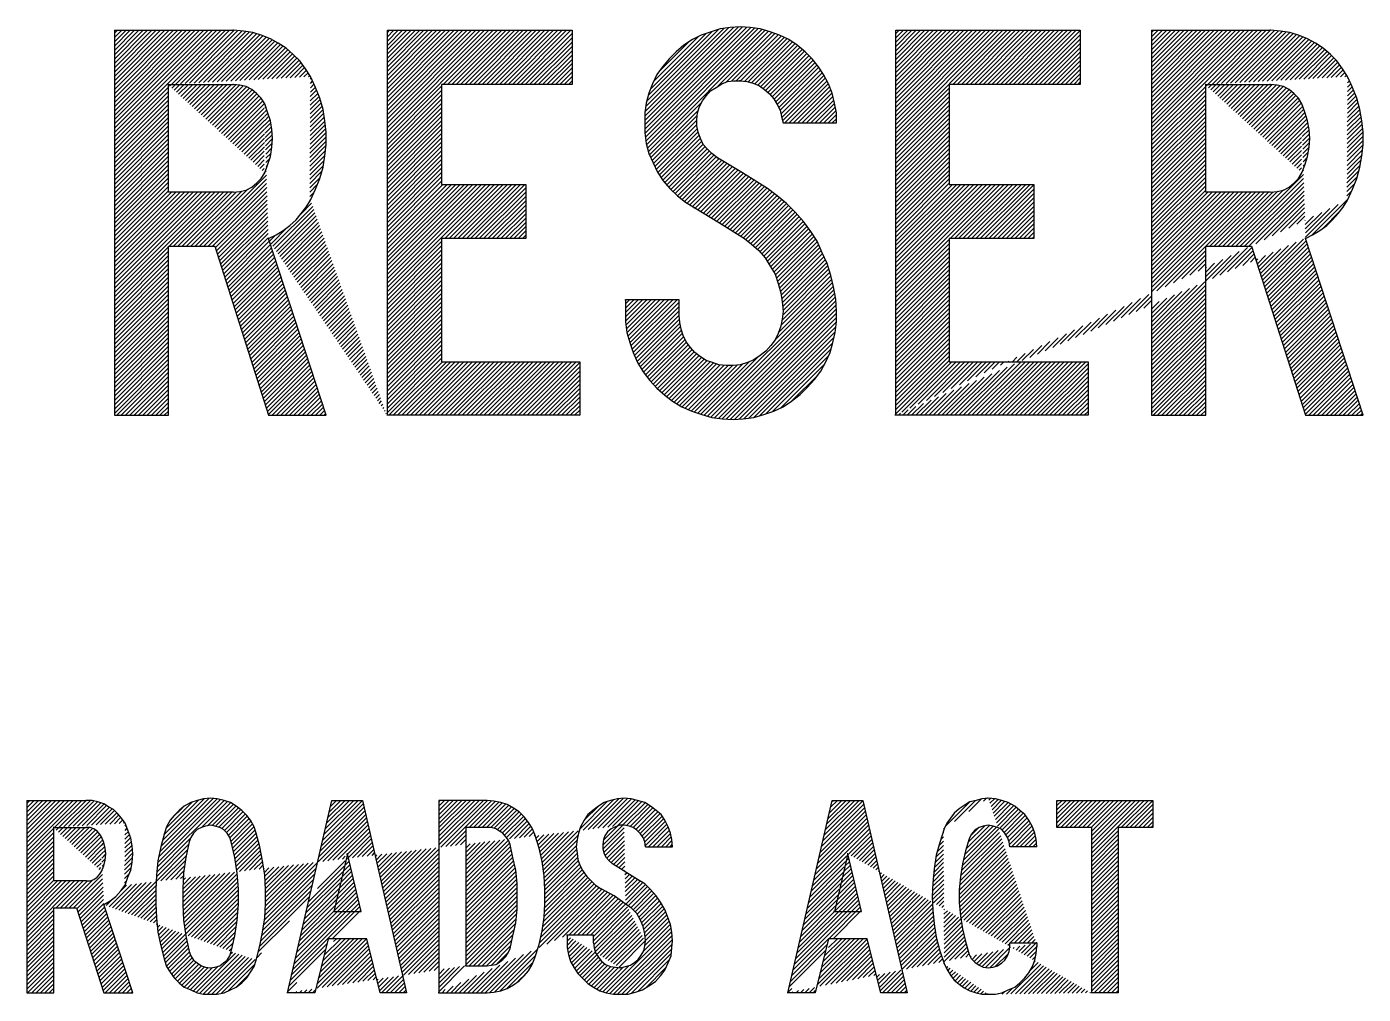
# Model space of a CAD drawing. Extents: x 216 to 276, y 156.6 to 231.6.
# Drawn here: x 250.79 to 264.69, y 165.56 to 175.62 of the extents above; entities that cross this region are included whole.
import ezdxf

# ---------------------------------------------------------------- set-up
doc = ezdxf.new("R2010")
doc.units = 0
doc.header["$MEASUREMENT"] = 0
doc.linetypes.add('CENTERX2', pattern=[101.6, 63.5, -12.7, 12.7, -12.7])
doc.layers.get('0').update_dxf_attribs({"linetype": 'CONTINUOUS'})
doc.layers.add('L25', color=1, linetype='CONTINUOUS')
pattern_1 = [(45, (0, 0), (-0.0224506403, 0.0224506403), [])]

msp = doc.modelspace()

# ---------------------------------------------------------------- hatches: boundary and pattern name
at = {"layer": 'L25', "linetype": 'CENTERX2'}
h = msp.add_hatch(dxfattribs=at)
h.set_pattern_fill('ANSI31', color=256, scale=0.01, style=0)
h.set_pattern_definition(pattern_1)
h.paths.add_polyline_path([(253.697, 173.744), (253.742, 173.818), (253.794, 173.93), (253.838, 174.041), (253.875, 174.159), (253.89, 174.278), (253.905, 174.396), (253.905, 174.522), (253.89, 174.641), (253.875, 174.76), (253.838, 174.878), (253.794, 174.989), (253.742, 175.101), (253.69, 175.182), (253.631, 175.264), (253.564, 175.33), (253.49, 175.397), (253.408, 175.449), (253.327, 175.493), (253.231, 175.53), (253.142, 175.56), (253.045, 175.575), (252.941, 175.582), (251.704, 175.582), (251.704, 171.58), (252.267, 171.58), (252.267, 173.337), (252.749, 173.337), (253.305, 171.58), (253.905, 171.58), (253.305, 173.418), (253.386, 173.455), (253.46, 173.5), (253.527, 173.552), (253.594, 173.611), (253.646, 173.678)])
edge = h.paths.add_edge_path(flags=16)
edge.add_line((252.941, 175.582), (252.934, 175.582))
edge.add_line((252.941, 175.582), (252.934, 175.582))
h.paths.add_polyline_path([(252.941, 175.019), (252.934, 175.019)], flags=16)
edge = h.paths.add_edge_path(flags=17)
edge.add_line((252.267, 173.9), (252.267, 175.019))
edge.add_line((252.267, 175.019), (252.941, 175.019))
edge.add_line((253.008, 175.012), (252.941, 175.019))
edge.add_line((253.008, 175.012), (253.075, 174.997))
edge.add_line((253.075, 174.997), (253.134, 174.967))
edge.add_line((253.134, 174.967), (253.186, 174.923))
edge.add_line((253.186, 174.923), (253.231, 174.878))
edge.add_line((253.231, 174.878), (253.268, 174.819))
edge.add_line((253.268, 174.819), (253.297, 174.73))
edge.add_line((253.297, 174.73), (253.327, 174.641))
edge.add_line((253.327, 174.641), (253.342, 174.552))
edge.add_line((253.342, 174.552), (253.349, 174.456))
edge.add_line((253.349, 174.456), (253.342, 174.367))
edge.add_line((253.342, 174.367), (253.327, 174.27))
edge.add_line((253.327, 174.27), (253.297, 174.182))
edge.add_line((253.297, 174.182), (253.268, 174.1))
edge.add_line((253.268, 174.1), (253.231, 174.041))
edge.add_line((253.231, 174.041), (253.186, 173.996))
edge.add_line((253.186, 173.996), (253.134, 173.952))
edge.add_line((253.134, 173.952), (253.075, 173.922))
edge.add_line((253.075, 173.922), (253.008, 173.907))
edge.add_line((253.008, 173.907), (252.941, 173.9))
edge.add_line((252.941, 173.9), (252.267, 173.9))
h.paths.add_polyline_path([(256.543, 171.58), (254.542, 171.58), (254.542, 175.582), (256.462, 175.582), (256.462, 175.019), (255.106, 175.019), (255.106, 173.981), (255.98, 173.981), (255.98, 173.418), (255.106, 173.418), (255.106, 172.136), (256.543, 172.136)])
edge = h.paths.add_edge_path()
edge.add_line((253.742, 173.818), (253.734, 173.818))
edge.add_line((253.742, 175.101), (253.734, 175.101))
edge.add_line((252.267, 175.019), (252.26, 175.019))
edge.add_line((253.268, 174.1), (253.26, 174.1))
edge.add_line((253.268, 174.819), (253.26, 174.819))
edge.add_line((253.305, 173.418), (253.297, 173.418))
edge.add_line((254.542, 171.58), (254.535, 171.58))
h = msp.add_hatch(dxfattribs=at)
h.set_pattern_fill('ANSI31', color=256, scale=0.01, style=0)
h.set_pattern_definition(pattern_1)
h.paths.add_polyline_path([(257.729, 173.737), (257.737, 173.737)], flags=17)
h.paths.add_polyline_path([(257.018, 172.781), (257.018, 172.662), (257.018, 172.551), (257.032, 172.44), (257.062, 172.336), (257.099, 172.232), (257.144, 172.129), (257.203, 172.032), (257.27, 171.943), (257.344, 171.862), (257.425, 171.788), (257.507, 171.728), (257.603, 171.669), (257.707, 171.625), (257.811, 171.588), (257.914, 171.558), (258.026, 171.543), (258.137, 171.536), (258.241, 171.543), (258.352, 171.558), (258.455, 171.588), (258.559, 171.625), (258.656, 171.669), (258.745, 171.728), (258.833, 171.795), (258.908, 171.869), (258.982, 171.951), (259.048, 172.04), (259.1, 172.136), (259.145, 172.232), (259.174, 172.336), (259.197, 172.44), (259.211, 172.551), (259.211, 172.662), (259.204, 172.788), (259.182, 172.914), (259.152, 173.033), (259.115, 173.159), (259.063, 173.27), (259.011, 173.389), (258.945, 173.492), (258.87, 173.596), (258.782, 173.692), (258.693, 173.781), (258.596, 173.863), (258.493, 173.937), (258.233, 174.1), (257.974, 174.256), (257.914, 174.3), (257.87, 174.345), (257.826, 174.396), (257.796, 174.456), (257.774, 174.522), (257.759, 174.589), (257.759, 174.656), (257.766, 174.723), (257.788, 174.789), (257.818, 174.849), (257.855, 174.9), (257.9, 174.952), (257.959, 174.989), (258.018, 175.026), (258.077, 175.049), (258.144, 175.056), (258.211, 175.056), (258.278, 175.049), (258.344, 175.034), (258.411, 175.004), (258.463, 174.967), (258.515, 174.923), (258.559, 174.871), (258.596, 174.811), (258.626, 174.752), (258.641, 174.685), (258.656, 174.619), (259.211, 174.619), (259.211, 174.723), (259.189, 174.826), (259.167, 174.93), (259.13, 175.026), (259.078, 175.123), (259.026, 175.204), (258.959, 175.286), (258.885, 175.36), (258.804, 175.427), (258.715, 175.486), (258.619, 175.53), (258.522, 175.567), (258.418, 175.597), (258.315, 175.612), (258.211, 175.619), (258.107, 175.612), (258.003, 175.597), (257.907, 175.567), (257.803, 175.53), (257.714, 175.486), (257.625, 175.427), (257.544, 175.36), (257.47, 175.286), (257.403, 175.204), (257.344, 175.123), (257.299, 175.026), (257.262, 174.93), (257.233, 174.826), (257.218, 174.723), (257.218, 174.619), (257.218, 174.515), (257.233, 174.404), (257.262, 174.3), (257.307, 174.204), (257.351, 174.107), (257.41, 174.018), (257.477, 173.937), (257.559, 173.863), (257.64, 173.796), (257.737, 173.737), (257.996, 173.581), (258.255, 173.418), (258.329, 173.359), (258.404, 173.292), (258.47, 173.218), (258.522, 173.129), (258.574, 173.048), (258.604, 172.951), (258.633, 172.855), (258.648, 172.759), (258.656, 172.662), (258.648, 172.581), (258.633, 172.507), (258.604, 172.432), (258.574, 172.366), (258.53, 172.306), (258.478, 172.247), (258.418, 172.203), (258.352, 172.158), (258.285, 172.129), (258.211, 172.106), (258.137, 172.099), (258.063, 172.099), (257.989, 172.106), (257.922, 172.129), (257.855, 172.151), (257.796, 172.188), (257.737, 172.232), (257.692, 172.284), (257.648, 172.344), (257.618, 172.41), (257.596, 172.477), (257.581, 172.544), (257.574, 172.618), (257.574, 172.781)])
h.paths.add_polyline_path([(257.974, 174.256), (257.966, 174.256)], flags=16)
h = msp.add_hatch(dxfattribs=at)
h.set_pattern_fill('ANSI31', color=256, scale=0.01, style=0)
h.set_pattern_definition(pattern_1)
h.paths.add_polyline_path([(261.828, 171.58), (259.827, 171.58), (259.827, 175.582), (261.746, 175.582), (261.746, 175.019), (260.382, 175.019), (260.382, 173.981), (261.264, 173.981), (261.264, 173.418), (260.382, 173.418), (260.382, 172.136), (261.828, 172.136)])
h.paths.add_polyline_path([(264.481, 173.744), (264.525, 173.818), (264.577, 173.93), (264.622, 174.041), (264.651, 174.159), (264.674, 174.278), (264.688, 174.396), (264.688, 174.522), (264.674, 174.641), (264.651, 174.76), (264.622, 174.878), (264.577, 174.989), (264.525, 175.101), (264.473, 175.182), (264.414, 175.264), (264.347, 175.33), (264.273, 175.397), (264.192, 175.449), (264.11, 175.493), (264.014, 175.53), (263.925, 175.56), (263.829, 175.575), (263.725, 175.582), (262.487, 175.582), (262.487, 171.58), (263.05, 171.58), (263.05, 173.337), (263.525, 173.337), (264.088, 171.58), (264.688, 171.58), (264.088, 173.418), (264.162, 173.455), (264.236, 173.5), (264.31, 173.552), (264.37, 173.611), (264.429, 173.678)])
edge = h.paths.add_edge_path(flags=16)
edge.add_line((263.725, 175.582), (263.717, 175.582))
edge.add_line((263.725, 175.582), (263.717, 175.582))
h.paths.add_polyline_path([(263.725, 175.019), (263.717, 175.019)], flags=16)
edge = h.paths.add_edge_path(flags=17)
edge.add_line((263.05, 173.9), (263.05, 175.019))
edge.add_line((263.05, 175.019), (263.725, 175.019))
edge.add_line((263.792, 175.012), (263.725, 175.019))
edge.add_line((263.792, 175.012), (263.858, 174.997))
edge.add_line((263.858, 174.997), (263.918, 174.967))
edge.add_line((263.918, 174.967), (263.969, 174.923))
edge.add_line((263.969, 174.923), (264.014, 174.878))
edge.add_line((264.014, 174.878), (264.051, 174.819))
edge.add_line((264.051, 174.819), (264.081, 174.73))
edge.add_line((264.081, 174.73), (264.11, 174.641))
edge.add_line((264.11, 174.641), (264.125, 174.552))
edge.add_line((264.125, 174.552), (264.133, 174.456))
edge.add_line((264.133, 174.456), (264.125, 174.367))
edge.add_line((264.125, 174.367), (264.11, 174.27))
edge.add_line((264.11, 174.27), (264.081, 174.182))
edge.add_line((264.081, 174.182), (264.051, 174.1))
edge.add_line((264.051, 174.1), (264.014, 174.041))
edge.add_line((264.014, 174.041), (263.969, 173.996))
edge.add_line((263.969, 173.996), (263.918, 173.952))
edge.add_line((263.918, 173.952), (263.858, 173.922))
edge.add_line((263.858, 173.922), (263.792, 173.907))
edge.add_line((263.792, 173.907), (263.725, 173.9))
edge.add_line((263.725, 173.9), (263.05, 173.9))
edge = h.paths.add_edge_path()
edge.add_line((259.827, 171.58), (259.819, 171.58))
edge.add_line((264.525, 173.818), (264.518, 173.818))
edge.add_line((264.525, 175.101), (264.518, 175.101))
edge.add_line((263.05, 175.019), (263.043, 175.019))
edge.add_line((264.051, 174.1), (264.044, 174.1))
edge.add_line((264.051, 174.819), (264.044, 174.819))
edge.add_line((264.088, 173.418), (264.081, 173.418))
h = msp.add_hatch(dxfattribs=at)
h.set_pattern_fill('ANSI31', color=256, scale=0.01, style=0)
h.set_pattern_definition(pattern_1)
h.paths.add_polyline_path([(251.77, 166.637), (251.815, 166.696), (251.845, 166.778), (251.874, 166.852), (251.889, 166.933), (251.896, 167.022), (251.889, 167.104), (251.874, 167.185), (251.845, 167.267), (251.815, 167.341), (251.778, 167.393), (251.741, 167.437), (251.696, 167.482), (251.644, 167.511), (251.593, 167.541), (251.533, 167.563), (251.474, 167.578), (251.415, 167.578), (250.792, 167.578), (250.792, 165.577), (251.074, 165.577), (251.074, 166.459), (251.311, 166.459), (251.593, 165.577), (251.896, 165.577), (251.593, 166.496), (251.659, 166.533), (251.719, 166.578)])
edge = h.paths.add_edge_path(flags=16)
edge.add_line((251.415, 167.578), (251.407, 167.578))
edge.add_line((251.415, 167.578), (251.407, 167.578))
h.paths.add_polyline_path([(251.415, 167.296), (251.407, 167.296)], flags=16)
edge = h.paths.add_edge_path(flags=17)
edge.add_line((251.074, 166.741), (251.074, 167.296))
edge.add_line((251.074, 167.296), (251.415, 167.296))
edge.add_line((251.452, 167.296), (251.415, 167.296))
edge.add_line((251.452, 167.296), (251.489, 167.282))
edge.add_line((251.489, 167.282), (251.526, 167.259))
edge.add_line((251.526, 167.259), (251.548, 167.23))
edge.add_line((251.548, 167.23), (251.57, 167.2))
edge.add_line((251.57, 167.2), (251.593, 167.141))
edge.add_line((251.593, 167.141), (251.607, 167.082))
edge.add_line((251.607, 167.082), (251.615, 167.022))
edge.add_line((251.615, 167.022), (251.607, 166.956))
edge.add_line((251.607, 166.956), (251.593, 166.896))
edge.add_line((251.593, 166.896), (251.57, 166.837))
edge.add_line((251.57, 166.837), (251.548, 166.807))
edge.add_line((251.548, 166.807), (251.526, 166.778))
edge.add_line((251.526, 166.778), (251.489, 166.755))
edge.add_line((251.489, 166.755), (251.452, 166.741))
edge.add_line((251.452, 166.741), (251.415, 166.741))
edge.add_line((251.415, 166.741), (251.074, 166.741))
h.paths.add_polyline_path([(252.904, 165.962), (252.919, 166.007), (252.956, 166.17), (252.979, 166.333), (252.993, 166.496), (252.993, 166.659), (252.979, 166.822), (252.956, 166.985), (252.919, 167.148), (252.904, 167.193), (252.875, 167.237), (252.838, 167.274), (252.801, 167.296), (252.749, 167.311), (252.704, 167.319), (252.652, 167.311), (252.608, 167.296), (252.563, 167.274), (252.526, 167.237), (252.497, 167.193), (252.482, 167.148), (252.445, 166.985), (252.423, 166.822), (252.415, 166.659), (252.415, 166.496), (252.423, 166.333), (252.445, 166.17), (252.482, 166.007), (252.497, 165.962), (252.526, 165.918), (252.563, 165.888), (252.608, 165.859), (252.652, 165.844), (252.704, 165.836), (252.749, 165.844), (252.801, 165.859), (252.838, 165.888), (252.875, 165.918)], flags=17)
h.paths.add_polyline_path([(253.156, 165.851), (253.179, 165.918), (253.216, 166.066), (253.245, 166.207), (253.268, 166.355), (253.275, 166.503), (253.275, 166.652), (253.268, 166.8), (253.245, 166.948), (253.216, 167.096), (253.179, 167.237), (253.156, 167.304), (253.119, 167.371), (253.082, 167.422), (253.03, 167.474), (252.971, 167.519), (252.912, 167.556), (252.845, 167.578), (252.771, 167.593), (252.704, 167.6), (252.63, 167.593), (252.563, 167.578), (252.497, 167.556), (252.43, 167.519), (252.378, 167.474), (252.326, 167.422), (252.282, 167.371), (252.245, 167.304), (252.223, 167.237), (252.186, 167.096), (252.156, 166.948), (252.141, 166.8), (252.134, 166.652), (252.134, 166.503), (252.141, 166.355), (252.156, 166.207), (252.186, 166.066), (252.223, 165.918), (252.245, 165.851), (252.282, 165.792), (252.326, 165.733), (252.378, 165.681), (252.43, 165.636), (252.497, 165.607), (252.563, 165.577), (252.63, 165.562), (252.704, 165.562), (252.771, 165.562), (252.845, 165.577), (252.912, 165.607), (252.971, 165.636), (253.03, 165.681), (253.082, 165.733), (253.119, 165.792)])
h.paths.add_polyline_path([(254.268, 166.422), (254.127, 167.022), (253.986, 166.422)], flags=16)
h.paths.add_polyline_path([(253.786, 165.577), (253.505, 165.577), (253.964, 167.578), (254.283, 167.578), (254.742, 165.577), (254.468, 165.577), (254.327, 166.14), (253.927, 166.14)])
h.paths.add_polyline_path([(255.358, 167.296), (255.358, 165.859), (255.58, 165.859), (255.624, 165.866), (255.669, 165.873), (255.706, 165.896), (255.743, 165.925), (255.773, 165.955), (255.802, 165.999), (255.817, 166.037), (255.847, 166.17), (255.876, 166.303), (255.891, 166.444), (255.891, 166.578), (255.891, 166.718), (255.876, 166.852), (255.847, 166.985), (255.817, 167.119), (255.802, 167.163), (255.773, 167.2), (255.743, 167.237), (255.706, 167.259), (255.669, 167.282), (255.624, 167.296), (255.58, 167.296)], flags=17)
h.paths.add_polyline_path([(255.076, 167.578), (255.076, 165.577), (255.58, 165.577), (255.647, 165.584), (255.721, 165.599), (255.787, 165.621), (255.854, 165.659), (255.913, 165.703), (255.965, 165.755), (256.01, 165.807), (256.047, 165.873), (256.076, 165.94), (256.121, 166.081), (256.151, 166.222), (256.173, 166.363), (256.18, 166.503), (256.18, 166.652), (256.173, 166.792), (256.151, 166.941), (256.121, 167.082), (256.076, 167.222), (256.047, 167.289), (256.01, 167.348), (255.965, 167.408), (255.913, 167.459), (255.854, 167.497), (255.787, 167.534), (255.721, 167.556), (255.647, 167.571), (255.58, 167.578)])
h.paths.add_polyline_path([(256.758, 166.659), (256.766, 166.659)], flags=17)
edge = h.paths.add_edge_path()
edge.add_line((256.684, 166.177), (256.41, 166.177))
edge.add_line((256.41, 166.177), (256.41, 166.118))
edge.add_line((256.41, 166.118), (256.41, 166.044))
edge.add_line((256.41, 166.044), (256.425, 165.977))
edge.add_line((256.425, 165.977), (256.447, 165.903))
edge.add_line((256.447, 165.903), (256.484, 165.836))
edge.add_line((256.484, 165.836), (256.521, 165.777))
edge.add_line((256.521, 165.777), (256.573, 165.725))
edge.add_line((256.573, 165.725), (256.625, 165.673))
edge.add_line((256.625, 165.673), (256.684, 165.636))
edge.add_line((256.684, 165.636), (256.751, 165.599))
edge.add_line((256.751, 165.599), (256.818, 165.577))
edge.add_line((256.818, 165.577), (256.892, 165.562))
edge.add_line((256.892, 165.562), (256.966, 165.562))
edge.add_line((256.966, 165.562), (257.047, 165.562))
edge.add_line((257.047, 165.562), (257.121, 165.584))
edge.add_line((257.121, 165.584), (257.196, 165.607))
edge.add_line((257.196, 165.607), (257.262, 165.651))
edge.add_line((257.262, 165.651), (257.329, 165.696))
edge.add_line((257.329, 165.696), (257.381, 165.755))
edge.add_line((257.381, 165.755), (257.425, 165.814))
edge.add_line((257.425, 165.814), (257.462, 165.888))
edge.add_line((257.462, 165.888), (257.492, 165.962))
edge.add_line((257.492, 165.962), (257.499, 166.044))
edge.add_line((257.499, 166.044), (257.507, 166.118))
edge.add_line((257.507, 166.118), (257.499, 166.207))
edge.add_line((257.499, 166.207), (257.485, 166.289))
edge.add_line((257.485, 166.289), (257.455, 166.37))
edge.add_line((257.455, 166.37), (257.425, 166.444))
edge.add_line((257.425, 166.444), (257.381, 166.518))
edge.add_line((257.381, 166.518), (257.336, 166.585))
edge.add_line((257.336, 166.585), (257.277, 166.652))
edge.add_line((257.277, 166.652), (257.218, 166.711))
edge.add_line((257.218, 166.711), (257.144, 166.755))
edge.add_line((257.144, 166.755), (256.884, 166.918))
edge.add_line((256.847, 166.948), (256.884, 166.918))
edge.add_line((256.818, 166.985), (256.847, 166.948))
edge.add_line((256.795, 167.022), (256.818, 166.985))
edge.add_line((256.781, 167.074), (256.795, 167.022))
edge.add_line((256.781, 167.119), (256.781, 167.074))
edge.add_line((256.788, 167.17), (256.781, 167.119))
edge.add_line((256.803, 167.208), (256.788, 167.17))
edge.add_line((256.832, 167.252), (256.803, 167.208))
edge.add_line((256.869, 167.282), (256.832, 167.252))
edge.add_line((256.914, 167.304), (256.869, 167.282))
edge.add_line((256.958, 167.319), (256.914, 167.304))
edge.add_line((257.003, 167.319), (256.958, 167.319))
edge.add_line((257.055, 167.311), (257.003, 167.319))
edge.add_line((257.099, 167.296), (257.055, 167.311))
edge.add_line((257.136, 167.267), (257.099, 167.296))
edge.add_line((257.173, 167.23), (257.136, 167.267))
edge.add_line((257.203, 167.193), (257.173, 167.23))
edge.add_line((257.218, 167.148), (257.203, 167.193))
edge.add_line((257.225, 167.096), (257.218, 167.148))
edge.add_line((257.225, 167.096), (257.507, 167.096))
edge.add_line((257.507, 167.096), (257.499, 167.17))
edge.add_line((257.499, 167.17), (257.485, 167.237))
edge.add_line((257.485, 167.237), (257.462, 167.304))
edge.add_line((257.462, 167.304), (257.425, 167.371))
edge.add_line((257.425, 167.371), (257.388, 167.43))
edge.add_line((257.388, 167.43), (257.336, 167.474))
edge.add_line((257.336, 167.474), (257.277, 167.519))
edge.add_line((257.277, 167.519), (257.218, 167.556))
edge.add_line((257.218, 167.556), (257.144, 167.578))
edge.add_line((257.144, 167.578), (257.077, 167.593))
edge.add_line((257.077, 167.593), (257.003, 167.6))
edge.add_line((257.003, 167.6), (256.936, 167.593))
edge.add_line((256.936, 167.593), (256.862, 167.578))
edge.add_line((256.862, 167.578), (256.795, 167.556))
edge.add_line((256.795, 167.556), (256.736, 167.519))
edge.add_line((256.736, 167.519), (256.677, 167.474))
edge.add_line((256.677, 167.474), (256.625, 167.43))
edge.add_line((256.625, 167.43), (256.588, 167.371))
edge.add_line((256.588, 167.371), (256.551, 167.304))
edge.add_line((256.551, 167.304), (256.529, 167.237))
edge.add_line((256.529, 167.237), (256.514, 167.17))
edge.add_line((256.514, 167.17), (256.506, 167.096))
edge.add_line((256.506, 167.096), (256.514, 167.03))
edge.add_line((256.514, 167.03), (256.521, 166.963))
edge.add_line((256.521, 166.963), (256.543, 166.904))
edge.add_line((256.543, 166.904), (256.573, 166.844))
edge.add_line((256.573, 166.844), (256.617, 166.785))
edge.add_line((256.617, 166.785), (256.662, 166.741))
edge.add_line((256.662, 166.741), (256.706, 166.696))
edge.add_line((256.706, 166.696), (256.766, 166.659))
edge.add_line((256.899, 166.585), (256.766, 166.659))
edge.add_line((256.899, 166.585), (257.025, 166.496))
edge.add_line((257.025, 166.496), (257.084, 166.452))
edge.add_line((257.084, 166.452), (257.136, 166.4))
edge.add_line((257.136, 166.4), (257.173, 166.333))
edge.add_line((257.173, 166.333), (257.203, 166.266))
edge.add_line((257.203, 166.266), (257.218, 166.192))
edge.add_line((257.218, 166.192), (257.225, 166.118))
edge.add_line((257.225, 166.118), (257.218, 166.066))
edge.add_line((257.218, 166.066), (257.21, 166.014))
edge.add_line((257.21, 166.014), (257.181, 165.97))
edge.add_line((257.181, 165.97), (257.151, 165.925))
edge.add_line((257.151, 165.925), (257.114, 165.896))
edge.add_line((257.114, 165.896), (257.07, 165.866))
edge.add_line((257.07, 165.866), (257.018, 165.851))
edge.add_line((257.018, 165.851), (256.966, 165.836))
edge.add_line((256.966, 165.836), (256.914, 165.844))
edge.add_line((256.914, 165.844), (256.862, 165.851))
edge.add_line((256.862, 165.851), (256.81, 165.873))
edge.add_line((256.81, 165.873), (256.766, 165.911))
edge.add_line((256.766, 165.911), (256.736, 165.948))
edge.add_line((256.736, 165.948), (256.706, 165.992))
edge.add_line((256.706, 165.992), (256.692, 166.044))
edge.add_line((256.692, 166.044), (256.684, 166.096))
edge.add_line((256.684, 166.096), (256.684, 166.177))
edge = h.paths.add_edge_path(flags=17)
edge.add_line((256.884, 166.918), (256.877, 166.918))
edge.add_line((256.884, 166.918), (256.877, 166.918))
edge = h.paths.add_edge_path()
edge.add_line((251.815, 166.696), (251.808, 166.696))
edge.add_line((251.815, 167.341), (251.808, 167.341))
edge.add_line((251.074, 167.296), (251.066, 167.296))
edge.add_line((251.57, 166.837), (251.563, 166.837))
edge.add_line((251.57, 167.2), (251.563, 167.2))
edge.add_line((251.593, 166.496), (251.585, 166.496))
edge.add_line((252.919, 166.007), (252.912, 166.007))
edge.add_line((253.179, 165.918), (253.171, 165.918))
edge.add_line((254.127, 167.022), (254.12, 167.022))
edge.add_line((253.986, 166.422), (253.979, 166.422))
edge.add_line((254.268, 166.422), (254.261, 166.422))
edge.add_line((253.505, 165.577), (253.497, 165.577))
edge.add_line((255.358, 165.859), (255.35, 165.859))
edge.add_line((255.076, 165.577), (255.069, 165.577))
edge.add_line((256.41, 166.177), (256.403, 166.177))
edge.add_line((256.966, 165.836), (256.958, 165.836))
edge.add_line((257.225, 166.118), (257.218, 166.118))
edge.add_line((257.025, 166.496), (257.018, 166.496))
edge.add_line((257.003, 167.319), (256.995, 167.319))
h = msp.add_hatch(dxfattribs=at)
h.set_pattern_fill('ANSI31', color=256, scale=0.01, style=0)
h.set_pattern_definition(pattern_1)
h.paths.add_polyline_path([(259.471, 166.422), (259.33, 167.022), (259.189, 166.422)], flags=16)
h.paths.add_polyline_path([(258.989, 165.577), (258.707, 165.577), (259.167, 167.578), (259.486, 167.578), (259.945, 165.577), (259.671, 165.577), (259.53, 166.14), (259.13, 166.14)], flags=17)
h.paths.add_polyline_path([(261.294, 166.059), (261.287, 166.059)], flags=17)
edge = h.paths.add_edge_path()
edge.add_line((261.012, 166.096), (261.294, 166.096))
edge.add_line((261.294, 166.096), (261.294, 166.059))
edge.add_line((261.287, 165.985), (261.294, 166.059))
edge.add_line((261.287, 165.985), (261.272, 165.918))
edge.add_line((261.272, 165.918), (261.25, 165.851))
edge.add_line((261.25, 165.851), (261.212, 165.785))
edge.add_line((261.212, 165.785), (261.168, 165.733))
edge.add_line((261.168, 165.733), (261.116, 165.681))
edge.add_line((261.116, 165.681), (261.064, 165.636))
edge.add_line((261.064, 165.636), (260.998, 165.607))
edge.add_line((260.998, 165.607), (260.931, 165.577))
edge.add_line((260.931, 165.577), (260.864, 165.562))
edge.add_line((260.864, 165.562), (260.79, 165.562))
edge.add_line((260.79, 165.562), (260.723, 165.562))
edge.add_line((260.723, 165.562), (260.664, 165.577))
edge.add_line((260.664, 165.577), (260.597, 165.599))
edge.add_line((260.597, 165.599), (260.538, 165.629))
edge.add_line((260.538, 165.629), (260.486, 165.666))
edge.add_line((260.486, 165.666), (260.434, 165.71))
edge.add_line((260.434, 165.71), (260.397, 165.762))
edge.add_line((260.397, 165.762), (260.36, 165.822))
edge.add_line((260.36, 165.822), (260.331, 165.881))
edge.add_line((260.331, 165.881), (260.286, 166.014))
edge.add_line((260.286, 166.014), (260.249, 166.155))
edge.add_line((260.249, 166.155), (260.227, 166.296))
edge.add_line((260.227, 166.296), (260.212, 166.437))
edge.add_line((260.212, 166.437), (260.205, 166.578))
edge.add_line((260.205, 166.578), (260.212, 166.718))
edge.add_line((260.212, 166.718), (260.227, 166.867))
edge.add_line((260.227, 166.867), (260.249, 167.007))
edge.add_line((260.249, 167.007), (260.286, 167.141))
edge.add_line((260.286, 167.141), (260.331, 167.282))
edge.add_line((260.331, 167.282), (260.36, 167.341))
edge.add_line((260.36, 167.341), (260.397, 167.393))
edge.add_line((260.397, 167.393), (260.434, 167.445))
edge.add_line((260.434, 167.445), (260.486, 167.489))
edge.add_line((260.486, 167.489), (260.538, 167.526))
edge.add_line((260.538, 167.526), (260.597, 167.563))
edge.add_line((260.597, 167.563), (260.664, 167.578))
edge.add_line((260.664, 167.578), (260.723, 167.593))
edge.add_line((260.723, 167.593), (260.79, 167.6))
edge.add_line((260.79, 167.6), (260.864, 167.593))
edge.add_line((260.864, 167.593), (260.931, 167.578))
edge.add_line((260.931, 167.578), (260.998, 167.556))
edge.add_line((260.998, 167.556), (261.064, 167.519))
edge.add_line((261.064, 167.519), (261.116, 167.474))
edge.add_line((261.116, 167.474), (261.168, 167.43))
edge.add_line((261.168, 167.43), (261.212, 167.371))
edge.add_line((261.212, 167.371), (261.25, 167.304))
edge.add_line((261.25, 167.304), (261.272, 167.237))
edge.add_line((261.272, 167.237), (261.287, 167.17))
edge.add_line((261.287, 167.17), (261.294, 167.096))
edge.add_line((261.294, 167.096), (261.012, 167.096))
edge.add_line((261.012, 167.096), (261.005, 167.148))
edge.add_line((261.005, 167.148), (260.99, 167.193))
edge.add_line((260.99, 167.193), (260.96, 167.237))
edge.add_line((260.96, 167.237), (260.931, 167.274))
edge.add_line((260.931, 167.274), (260.886, 167.296))
edge.add_line((260.886, 167.296), (260.842, 167.311))
edge.add_line((260.842, 167.311), (260.79, 167.319))
edge.add_line((260.79, 167.319), (260.738, 167.311))
edge.add_line((260.738, 167.311), (260.694, 167.296))
edge.add_line((260.694, 167.296), (260.649, 167.267))
edge.add_line((260.649, 167.267), (260.612, 167.222))
edge.add_line((260.612, 167.222), (260.59, 167.178))
edge.add_line((260.59, 167.178), (260.553, 167.052))
edge.add_line((260.553, 167.052), (260.523, 166.918))
edge.add_line((260.523, 166.918), (260.501, 166.785))
edge.add_line((260.501, 166.785), (260.486, 166.644))
edge.add_line((260.486, 166.644), (260.486, 166.511))
edge.add_line((260.486, 166.511), (260.501, 166.377))
edge.add_line((260.501, 166.377), (260.523, 166.244))
edge.add_line((260.523, 166.244), (260.553, 166.111))
edge.add_line((260.553, 166.111), (260.59, 165.977))
edge.add_line((260.59, 165.977), (260.612, 165.933))
edge.add_line((260.612, 165.933), (260.649, 165.896))
edge.add_line((260.649, 165.896), (260.694, 165.866))
edge.add_line((260.694, 165.866), (260.738, 165.844))
edge.add_line((260.738, 165.844), (260.79, 165.836))
edge.add_line((260.79, 165.836), (260.842, 165.844))
edge.add_line((260.842, 165.844), (260.886, 165.859))
edge.add_line((260.886, 165.859), (260.931, 165.888))
edge.add_line((260.931, 165.888), (260.96, 165.918))
edge.add_line((260.96, 165.918), (260.99, 165.962))
edge.add_line((260.99, 165.962), (261.005, 166.007))
edge.add_line((261.005, 166.007), (261.012, 166.059))
edge.add_line((261.012, 166.059), (261.012, 166.096))
h.paths.add_polyline_path([(262.139, 165.577), (261.865, 165.577), (261.865, 167.296), (261.502, 167.296), (261.502, 167.578), (262.502, 167.578), (262.502, 167.296), (262.139, 167.296)])
edge = h.paths.add_edge_path()
edge.add_line((259.33, 167.022), (259.323, 167.022))
edge.add_line((259.189, 166.422), (259.182, 166.422))
edge.add_line((259.471, 166.422), (259.463, 166.422))
edge.add_line((258.707, 165.577), (258.7, 165.577))
edge.add_line((261.294, 166.096), (261.287, 166.096))
edge.add_line((260.79, 167.6), (260.783, 167.6))
edge.add_line((260.331, 167.282), (260.323, 167.282))
edge.add_line((260.331, 165.881), (260.323, 165.881))
edge.add_line((260.79, 165.562), (260.783, 165.562))
edge.add_line((261.865, 165.577), (261.857, 165.577))

# ---------------------------------------------------------------- linework, layer by layer
at = {"color": 3}
for p, q in [((251.704, 175.582), (251.704, 171.58)), ((251.704, 175.582), (252.941, 175.582)), ((252.941, 175.582), (252.934, 175.582)), ((252.941, 175.582), (252.934, 175.582)), ((253.045, 175.575), (252.941, 175.582)), ((253.142, 175.56), (253.045, 175.575)), ((253.231, 175.53), (253.142, 175.56)), ((253.327, 175.493), (253.231, 175.53)), ((254.542, 171.58), (254.542, 175.582)), ((254.542, 175.582), (256.462, 175.582)), ((256.462, 175.582), (256.462, 175.019)), ((259.827, 171.58), (259.827, 175.582)), ((259.827, 175.582), (261.746, 175.582)), ((261.746, 175.582), (261.746, 175.019)), ((262.487, 175.582), (262.487, 171.58)), ((262.487, 175.582), (263.725, 175.582)), ((263.725, 175.582), (263.717, 175.582)), ((263.725, 175.582), (263.717, 175.582)), ((263.829, 175.575), (263.725, 175.582)), ((263.925, 175.56), (263.829, 175.575)), ((264.014, 175.53), (263.925, 175.56)), ((264.11, 175.493), (264.014, 175.53)), ((253.408, 175.449), (253.327, 175.493)), ((253.49, 175.397), (253.408, 175.449)), ((253.564, 175.33), (253.49, 175.397)), ((264.192, 175.449), (264.11, 175.493)), ((264.273, 175.397), (264.192, 175.449)), ((264.347, 175.33), (264.273, 175.397)), ((253.631, 175.264), (253.564, 175.33)), ((253.69, 175.182), (253.631, 175.264)), ((264.414, 175.264), (264.347, 175.33)), ((264.473, 175.182), (264.414, 175.264)), ((253.742, 175.101), (253.69, 175.182)), ((253.742, 175.101), (253.734, 175.101)), ((253.794, 174.989), (253.742, 175.101)), ((264.525, 175.101), (264.473, 175.182)), ((264.525, 175.101), (264.518, 175.101)), ((264.577, 174.989), (264.525, 175.101)), ((252.267, 175.019), (252.26, 175.019)), ((252.267, 175.019), (252.941, 175.019)), ((252.267, 173.9), (252.267, 175.019)), ((252.941, 175.019), (252.934, 175.019)), ((252.941, 175.019), (252.934, 175.019)), ((253.008, 175.012), (252.941, 175.019)), ((253.075, 174.997), (253.008, 175.012)), ((253.134, 174.967), (253.075, 174.997)), ((253.186, 174.923), (253.134, 174.967)), ((253.838, 174.878), (253.794, 174.989)), ((256.462, 175.019), (255.106, 175.019)), ((255.106, 175.019), (255.106, 173.981)), ((258.211, 175.056), (258.203, 175.056)), ((261.746, 175.019), (260.382, 175.019)), ((260.382, 175.019), (260.382, 173.981)), ((263.05, 175.019), (263.043, 175.019)), ((263.05, 175.019), (263.725, 175.019)), ((263.05, 173.9), (263.05, 175.019)), ((263.725, 175.019), (263.717, 175.019)), ((263.725, 175.019), (263.717, 175.019)), ((263.792, 175.012), (263.725, 175.019)), ((263.858, 174.997), (263.792, 175.012)), ((263.918, 174.967), (263.858, 174.997)), ((263.969, 174.923), (263.918, 174.967)), ((264.622, 174.878), (264.577, 174.989)), ((253.231, 174.878), (253.186, 174.923)), ((253.268, 174.819), (253.231, 174.878)), ((253.268, 174.819), (253.26, 174.819)), ((253.297, 174.73), (253.268, 174.819)), ((253.875, 174.76), (253.838, 174.878)), ((264.014, 174.878), (263.969, 174.923)), ((264.051, 174.819), (264.014, 174.878)), ((264.051, 174.819), (264.044, 174.819)), ((264.081, 174.73), (264.051, 174.819)), ((264.651, 174.76), (264.622, 174.878)), ((253.327, 174.641), (253.297, 174.73)), ((253.89, 174.641), (253.875, 174.76)), ((264.11, 174.641), (264.081, 174.73)), ((264.674, 174.641), (264.651, 174.76)), ((253.342, 174.552), (253.327, 174.641)), ((253.349, 174.456), (253.342, 174.552)), ((253.905, 174.522), (253.89, 174.641)), ((264.125, 174.552), (264.11, 174.641)), ((264.133, 174.456), (264.125, 174.552)), ((264.688, 174.522), (264.674, 174.641)), ((253.342, 174.367), (253.349, 174.456)), ((253.905, 174.396), (253.905, 174.522)), ((264.125, 174.367), (264.133, 174.456)), ((264.688, 174.396), (264.688, 174.522)), ((253.297, 174.182), (253.327, 174.27)), ((253.327, 174.27), (253.342, 174.367)), ((253.875, 174.159), (253.89, 174.278)), ((253.89, 174.278), (253.905, 174.396)), ((264.081, 174.182), (264.11, 174.27)), ((264.11, 174.27), (264.125, 174.367)), ((264.651, 174.159), (264.674, 174.278)), ((264.674, 174.278), (264.688, 174.396)), ((253.268, 174.1), (253.297, 174.182)), ((253.838, 174.041), (253.875, 174.159)), ((264.051, 174.1), (264.081, 174.182)), ((264.622, 174.041), (264.651, 174.159)), ((253.134, 173.952), (253.186, 173.996)), ((253.186, 173.996), (253.231, 174.041)), ((253.231, 174.041), (253.268, 174.1)), ((253.268, 174.1), (253.26, 174.1)), ((253.794, 173.93), (253.838, 174.041)), ((255.106, 173.981), (255.98, 173.981)), ((255.98, 173.981), (255.98, 173.418)), ((260.382, 173.981), (261.264, 173.981)), ((261.264, 173.981), (261.264, 173.418)), ((263.918, 173.952), (263.969, 173.996)), ((263.969, 173.996), (264.014, 174.041)), ((264.014, 174.041), (264.051, 174.1)), ((264.051, 174.1), (264.044, 174.1)), ((264.577, 173.93), (264.622, 174.041)), ((252.941, 173.9), (252.267, 173.9)), ((252.941, 173.9), (253.008, 173.907)), ((253.008, 173.907), (253.075, 173.922)), ((253.075, 173.922), (253.134, 173.952)), ((253.742, 173.818), (253.794, 173.93)), ((263.725, 173.9), (263.05, 173.9)), ((263.725, 173.9), (263.792, 173.907)), ((263.792, 173.907), (263.858, 173.922)), ((263.858, 173.922), (263.918, 173.952)), ((264.525, 173.818), (264.577, 173.93)), ((253.646, 173.678), (253.697, 173.744)), ((253.697, 173.744), (253.742, 173.818)), ((253.742, 173.818), (253.734, 173.818)), ((264.429, 173.678), (264.481, 173.744)), ((264.481, 173.744), (264.525, 173.818)), ((264.525, 173.818), (264.518, 173.818)), ((253.527, 173.552), (253.594, 173.611)), ((253.594, 173.611), (253.646, 173.678)), ((264.31, 173.552), (264.37, 173.611)), ((264.37, 173.611), (264.429, 173.678)), ((253.305, 173.418), (253.386, 173.455)), ((253.386, 173.455), (253.46, 173.5)), ((253.46, 173.5), (253.527, 173.552)), ((264.088, 173.418), (264.162, 173.455)), ((264.162, 173.455), (264.236, 173.5)), ((264.236, 173.5), (264.31, 173.552)), ((252.267, 171.58), (252.267, 173.337)), ((252.267, 173.337), (252.749, 173.337)), ((252.749, 173.337), (253.305, 171.58)), ((253.305, 173.418), (253.297, 173.418)), ((253.905, 171.58), (253.305, 173.418)), ((255.98, 173.418), (255.106, 173.418)), ((255.106, 173.418), (255.106, 172.136)), ((261.264, 173.418), (260.382, 173.418)), ((260.382, 173.418), (260.382, 172.136)), ((263.05, 171.58), (263.05, 173.337)), ((263.05, 173.337), (263.525, 173.337)), ((263.525, 173.337), (264.088, 171.58)), ((264.088, 173.418), (264.081, 173.418)), ((264.688, 171.58), (264.088, 173.418)), ((255.106, 172.136), (256.543, 172.136)), ((256.543, 172.136), (256.543, 171.58)), ((260.382, 172.136), (261.828, 172.136)), ((261.828, 172.136), (261.828, 171.58)), ((251.704, 171.58), (252.267, 171.58)), ((253.305, 171.58), (253.905, 171.58)), ((254.542, 171.58), (254.535, 171.58)), ((256.543, 171.58), (254.542, 171.58)), ((259.827, 171.58), (259.819, 171.58)), ((261.828, 171.58), (259.827, 171.58)), ((262.487, 171.58), (263.05, 171.58)), ((264.088, 171.58), (264.688, 171.58)), ((252.63, 167.593), (252.563, 167.578)), ((252.704, 167.6), (252.63, 167.593)), ((252.771, 167.593), (252.704, 167.6)), ((252.845, 167.578), (252.771, 167.593)), ((256.936, 167.593), (256.862, 167.578)), ((257.003, 167.6), (256.936, 167.593)), ((257.077, 167.593), (257.003, 167.6)), ((257.144, 167.578), (257.077, 167.593)), ((260.723, 167.593), (260.664, 167.578)), ((260.79, 167.6), (260.723, 167.593)), ((260.79, 167.6), (260.783, 167.6)), ((260.864, 167.593), (260.79, 167.6)), ((260.931, 167.578), (260.864, 167.593)), ((250.792, 167.578), (250.792, 165.577)), ((250.792, 167.578), (251.415, 167.578)), ((251.415, 167.578), (251.407, 167.578)), ((251.415, 167.578), (251.407, 167.578)), ((251.474, 167.578), (251.415, 167.578)), ((251.533, 167.563), (251.474, 167.578)), ((251.593, 167.541), (251.533, 167.563)), ((251.644, 167.511), (251.593, 167.541)), ((251.696, 167.482), (251.644, 167.511)), ((251.741, 167.437), (251.696, 167.482)), ((252.378, 167.474), (252.326, 167.422)), ((252.43, 167.519), (252.378, 167.474)), ((252.497, 167.556), (252.43, 167.519)), ((252.563, 167.578), (252.497, 167.556)), ((252.912, 167.556), (252.845, 167.578)), ((252.971, 167.519), (252.912, 167.556)), ((253.03, 167.474), (252.971, 167.519)), ((253.082, 167.422), (253.03, 167.474)), ((253.505, 165.577), (253.964, 167.578)), ((253.964, 167.578), (254.283, 167.578)), ((254.283, 167.578), (254.742, 165.577)), ((255.58, 167.578), (255.076, 167.578)), ((255.076, 167.578), (255.076, 165.577)), ((255.647, 167.571), (255.58, 167.578)), ((255.721, 167.556), (255.647, 167.571)), ((255.787, 167.534), (255.721, 167.556)), ((255.854, 167.497), (255.787, 167.534)), ((255.913, 167.459), (255.854, 167.497)), ((255.965, 167.408), (255.913, 167.459)), ((256.677, 167.474), (256.625, 167.43)), ((256.736, 167.519), (256.677, 167.474)), ((256.795, 167.556), (256.736, 167.519)), ((256.862, 167.578), (256.795, 167.556)), ((257.218, 167.556), (257.144, 167.578)), ((257.277, 167.519), (257.218, 167.556)), ((257.336, 167.474), (257.277, 167.519)), ((257.388, 167.43), (257.336, 167.474)), ((258.707, 165.577), (259.167, 167.578)), ((259.167, 167.578), (259.486, 167.578)), ((259.486, 167.578), (259.945, 165.577)), ((260.486, 167.489), (260.434, 167.445)), ((260.538, 167.526), (260.486, 167.489)), ((260.597, 167.563), (260.538, 167.526)), ((260.664, 167.578), (260.597, 167.563)), ((260.998, 167.556), (260.931, 167.578)), ((261.064, 167.519), (260.998, 167.556)), ((261.116, 167.474), (261.064, 167.519)), ((261.168, 167.43), (261.116, 167.474)), ((261.502, 167.296), (261.502, 167.578)), ((261.502, 167.578), (262.502, 167.578)), ((262.502, 167.578), (262.502, 167.296)), ((251.778, 167.393), (251.741, 167.437)), ((251.815, 167.341), (251.778, 167.393)), ((251.815, 167.341), (251.808, 167.341)), ((251.845, 167.267), (251.815, 167.341)), ((252.282, 167.371), (252.245, 167.304)), ((252.326, 167.422), (252.282, 167.371)), ((252.652, 167.311), (252.608, 167.296)), ((252.704, 167.319), (252.652, 167.311)), ((252.749, 167.311), (252.704, 167.319)), ((252.801, 167.296), (252.749, 167.311)), ((253.119, 167.371), (253.082, 167.422)), ((253.156, 167.304), (253.119, 167.371)), ((256.01, 167.348), (255.965, 167.408)), ((256.047, 167.289), (256.01, 167.348)), ((256.588, 167.371), (256.551, 167.304)), ((256.625, 167.43), (256.588, 167.371)), ((256.958, 167.319), (256.914, 167.304)), ((257.003, 167.319), (256.958, 167.319)), ((257.003, 167.319), (256.995, 167.319)), ((257.055, 167.311), (257.003, 167.319)), ((257.099, 167.296), (257.055, 167.311)), ((257.425, 167.371), (257.388, 167.43)), ((257.462, 167.304), (257.425, 167.371)), ((260.36, 167.341), (260.331, 167.282)), ((260.397, 167.393), (260.36, 167.341)), ((260.434, 167.445), (260.397, 167.393)), ((260.738, 167.311), (260.694, 167.296)), ((260.79, 167.319), (260.738, 167.311)), ((260.842, 167.311), (260.79, 167.319)), ((260.886, 167.296), (260.842, 167.311)), ((261.212, 167.371), (261.168, 167.43)), ((261.25, 167.304), (261.212, 167.371)), ((251.074, 167.296), (251.066, 167.296)), ((251.074, 167.296), (251.415, 167.296)), ((251.074, 166.741), (251.074, 167.296)), ((251.415, 167.296), (251.407, 167.296)), ((251.415, 167.296), (251.407, 167.296)), ((251.452, 167.296), (251.415, 167.296)), ((251.489, 167.282), (251.452, 167.296)), ((251.526, 167.259), (251.489, 167.282)), ((251.548, 167.23), (251.526, 167.259)), ((251.57, 167.2), (251.548, 167.23)), ((251.57, 167.2), (251.563, 167.2)), ((251.593, 167.141), (251.57, 167.2)), ((251.874, 167.185), (251.845, 167.267)), ((251.889, 167.104), (251.874, 167.185)), ((252.223, 167.237), (252.186, 167.096)), ((252.245, 167.304), (252.223, 167.237)), ((252.497, 167.193), (252.482, 167.148)), ((252.526, 167.237), (252.497, 167.193)), ((252.563, 167.274), (252.526, 167.237)), ((252.608, 167.296), (252.563, 167.274)), ((252.838, 167.274), (252.801, 167.296)), ((252.875, 167.237), (252.838, 167.274)), ((252.904, 167.193), (252.875, 167.237)), ((252.919, 167.148), (252.904, 167.193)), ((253.179, 167.237), (253.156, 167.304)), ((253.216, 167.096), (253.179, 167.237)), ((255.58, 167.296), (255.358, 167.296)), ((255.358, 167.296), (255.358, 165.859)), ((255.624, 167.296), (255.58, 167.296)), ((255.669, 167.282), (255.624, 167.296)), ((255.706, 167.259), (255.669, 167.282)), ((255.743, 167.237), (255.706, 167.259)), ((255.773, 167.2), (255.743, 167.237)), ((255.802, 167.163), (255.773, 167.2)), ((256.076, 167.222), (256.047, 167.289)), ((256.121, 167.082), (256.076, 167.222)), ((256.529, 167.237), (256.514, 167.17)), ((256.551, 167.304), (256.529, 167.237)), ((256.803, 167.208), (256.788, 167.17)), ((256.832, 167.252), (256.803, 167.208)), ((256.869, 167.282), (256.832, 167.252)), ((256.914, 167.304), (256.869, 167.282)), ((257.136, 167.267), (257.099, 167.296)), ((257.173, 167.23), (257.136, 167.267)), ((257.203, 167.193), (257.173, 167.23)), ((257.218, 167.148), (257.203, 167.193)), ((257.485, 167.237), (257.462, 167.304)), ((257.499, 167.17), (257.485, 167.237)), ((260.331, 167.282), (260.286, 167.141)), ((260.331, 167.282), (260.323, 167.282)), ((260.59, 167.178), (260.553, 167.052)), ((260.612, 167.222), (260.59, 167.178)), ((260.649, 167.267), (260.612, 167.222)), ((260.694, 167.296), (260.649, 167.267)), ((260.931, 167.274), (260.886, 167.296)), ((260.96, 167.237), (260.931, 167.274)), ((260.99, 167.193), (260.96, 167.237)), ((261.005, 167.148), (260.99, 167.193)), ((261.272, 167.237), (261.25, 167.304)), ((261.287, 167.17), (261.272, 167.237)), ((261.865, 167.296), (261.502, 167.296)), ((261.865, 165.577), (261.865, 167.296)), ((262.502, 167.296), (262.139, 167.296)), ((262.139, 167.296), (262.139, 165.577)), ((251.607, 167.082), (251.593, 167.141)), ((251.615, 167.022), (251.607, 167.082)), ((251.896, 167.022), (251.889, 167.104)), ((252.186, 167.096), (252.156, 166.948)), ((252.482, 167.148), (252.445, 166.985)), ((252.956, 166.985), (252.919, 167.148)), ((253.245, 166.948), (253.216, 167.096)), ((255.817, 167.119), (255.802, 167.163)), ((255.847, 166.985), (255.817, 167.119)), ((256.151, 166.941), (256.121, 167.082)), ((256.514, 167.17), (256.506, 167.096)), ((256.506, 167.096), (256.514, 167.03)), ((256.788, 167.17), (256.781, 167.119)), ((256.781, 167.119), (256.781, 167.074)), ((256.781, 167.074), (256.795, 167.022)), ((257.225, 167.096), (257.218, 167.148)), ((257.225, 167.096), (257.507, 167.096)), ((257.507, 167.096), (257.499, 167.17)), ((260.286, 167.141), (260.249, 167.007)), ((260.553, 167.052), (260.523, 166.918)), ((261.012, 167.096), (261.005, 167.148)), ((261.294, 167.096), (261.012, 167.096)), ((261.294, 167.096), (261.287, 167.17)), ((251.57, 166.837), (251.593, 166.896)), ((251.593, 166.896), (251.607, 166.956)), ((251.607, 166.956), (251.615, 167.022)), ((251.874, 166.852), (251.889, 166.933)), ((251.889, 166.933), (251.896, 167.022)), ((252.156, 166.948), (252.141, 166.8)), ((252.445, 166.985), (252.423, 166.822)), ((252.979, 166.822), (252.956, 166.985)), ((253.268, 166.8), (253.245, 166.948)), ((254.127, 167.022), (253.986, 166.422)), ((254.127, 167.022), (254.12, 167.022)), ((254.268, 166.422), (254.127, 167.022)), ((255.876, 166.852), (255.847, 166.985)), ((256.173, 166.792), (256.151, 166.941)), ((256.514, 167.03), (256.521, 166.963)), ((256.521, 166.963), (256.543, 166.904)), ((256.543, 166.904), (256.573, 166.844)), ((256.795, 167.022), (256.818, 166.985)), ((256.818, 166.985), (256.847, 166.948)), ((256.847, 166.948), (256.884, 166.918)), ((256.884, 166.918), (256.877, 166.918)), ((256.884, 166.918), (256.877, 166.918)), ((257.144, 166.755), (256.884, 166.918)), ((259.33, 167.022), (259.189, 166.422)), ((259.33, 167.022), (259.323, 167.022)), ((259.471, 166.422), (259.33, 167.022)), ((260.249, 167.007), (260.227, 166.867)), ((260.523, 166.918), (260.501, 166.785)), ((251.452, 166.741), (251.489, 166.755)), ((251.489, 166.755), (251.526, 166.778)), ((251.526, 166.778), (251.548, 166.807)), ((251.548, 166.807), (251.57, 166.837)), ((251.57, 166.837), (251.563, 166.837)), ((251.815, 166.696), (251.845, 166.778)), ((251.845, 166.778), (251.874, 166.852)), ((252.141, 166.8), (252.134, 166.652)), ((252.423, 166.822), (252.415, 166.659)), ((252.993, 166.659), (252.979, 166.822)), ((253.275, 166.652), (253.268, 166.8)), ((255.891, 166.718), (255.876, 166.852)), ((256.18, 166.652), (256.173, 166.792)), ((256.573, 166.844), (256.617, 166.785)), ((256.617, 166.785), (256.662, 166.741)), ((257.218, 166.711), (257.144, 166.755)), ((260.227, 166.867), (260.212, 166.718)), ((260.501, 166.785), (260.486, 166.644)), ((251.415, 166.741), (251.074, 166.741)), ((251.415, 166.741), (251.452, 166.741)), ((251.719, 166.578), (251.77, 166.637)), ((251.77, 166.637), (251.815, 166.696)), ((251.815, 166.696), (251.808, 166.696)), ((252.134, 166.652), (252.134, 166.503)), ((252.415, 166.659), (252.415, 166.496)), ((252.993, 166.496), (252.993, 166.659)), ((253.275, 166.503), (253.275, 166.652)), ((255.891, 166.578), (255.891, 166.718)), ((256.18, 166.503), (256.18, 166.652)), ((256.662, 166.741), (256.706, 166.696)), ((256.706, 166.696), (256.766, 166.659)), ((256.766, 166.659), (256.758, 166.659)), ((256.766, 166.659), (256.758, 166.659)), ((256.899, 166.585), (256.766, 166.659)), ((257.277, 166.652), (257.218, 166.711)), ((257.336, 166.585), (257.277, 166.652)), ((260.212, 166.718), (260.205, 166.578)), ((260.486, 166.644), (260.486, 166.511)), ((251.593, 166.496), (251.585, 166.496)), ((251.593, 166.496), (251.659, 166.533)), ((251.896, 165.577), (251.593, 166.496)), ((251.659, 166.533), (251.719, 166.578)), ((252.134, 166.503), (252.141, 166.355)), ((252.415, 166.496), (252.423, 166.333)), ((252.979, 166.333), (252.993, 166.496)), ((253.268, 166.355), (253.275, 166.503)), ((255.891, 166.444), (255.891, 166.578)), ((256.173, 166.363), (256.18, 166.503)), ((257.025, 166.496), (256.899, 166.585)), ((257.025, 166.496), (257.018, 166.496)), ((257.084, 166.452), (257.025, 166.496)), ((257.381, 166.518), (257.336, 166.585)), ((257.425, 166.444), (257.381, 166.518)), ((260.205, 166.578), (260.212, 166.437)), ((260.486, 166.511), (260.501, 166.377)), ((251.074, 165.577), (251.074, 166.459)), ((251.074, 166.459), (251.311, 166.459)), ((251.311, 166.459), (251.593, 165.577)), ((252.141, 166.355), (252.156, 166.207)), ((253.245, 166.207), (253.268, 166.355)), ((253.986, 166.422), (253.979, 166.422)), ((253.986, 166.422), (254.268, 166.422)), ((254.268, 166.422), (254.261, 166.422)), ((255.876, 166.303), (255.891, 166.444)), ((256.151, 166.222), (256.173, 166.363)), ((257.136, 166.4), (257.084, 166.452)), ((257.173, 166.333), (257.136, 166.4)), ((257.455, 166.37), (257.425, 166.444)), ((257.485, 166.289), (257.455, 166.37)), ((259.189, 166.422), (259.182, 166.422)), ((259.189, 166.422), (259.471, 166.422)), ((259.471, 166.422), (259.463, 166.422)), ((260.212, 166.437), (260.227, 166.296)), ((260.501, 166.377), (260.523, 166.244)), ((252.156, 166.207), (252.186, 166.066)), ((252.423, 166.333), (252.445, 166.17)), ((252.956, 166.17), (252.979, 166.333)), ((253.216, 166.066), (253.245, 166.207)), ((255.847, 166.17), (255.876, 166.303)), ((256.121, 166.081), (256.151, 166.222)), ((257.203, 166.266), (257.173, 166.333)), ((257.218, 166.192), (257.203, 166.266)), ((257.499, 166.207), (257.485, 166.289)), ((257.507, 166.118), (257.499, 166.207)), ((260.227, 166.296), (260.249, 166.155)), ((260.523, 166.244), (260.553, 166.111)), ((252.186, 166.066), (252.223, 165.918)), ((252.445, 166.17), (252.482, 166.007)), ((252.919, 166.007), (252.956, 166.17)), ((253.179, 165.918), (253.216, 166.066)), ((253.927, 166.14), (253.786, 165.577)), ((254.327, 166.14), (253.927, 166.14)), ((254.468, 165.577), (254.327, 166.14)), ((255.817, 166.037), (255.847, 166.17)), ((256.076, 165.94), (256.121, 166.081)), ((256.41, 166.177), (256.403, 166.177)), ((256.41, 166.177), (256.41, 166.118)), ((256.684, 166.177), (256.41, 166.177)), ((256.41, 166.118), (256.41, 166.044)), ((256.684, 166.096), (256.684, 166.177)), ((256.684, 166.096), (256.692, 166.044)), ((257.21, 166.014), (257.218, 166.066)), ((257.225, 166.118), (257.218, 166.192)), ((257.218, 166.066), (257.225, 166.118)), ((257.225, 166.118), (257.218, 166.118)), ((257.499, 166.044), (257.507, 166.118)), ((259.13, 166.14), (258.989, 165.577)), ((259.53, 166.14), (259.13, 166.14)), ((259.671, 165.577), (259.53, 166.14)), ((260.249, 166.155), (260.286, 166.014)), ((260.553, 166.111), (260.59, 165.977)), ((261.012, 166.059), (261.012, 166.096)), ((261.012, 166.096), (261.294, 166.096)), ((261.294, 166.096), (261.287, 166.096)), ((261.294, 166.096), (261.294, 166.059)), ((252.482, 166.007), (252.497, 165.962)), ((252.497, 165.962), (252.526, 165.918)), ((252.875, 165.918), (252.904, 165.962)), ((252.904, 165.962), (252.919, 166.007)), ((252.919, 166.007), (252.912, 166.007)), ((255.706, 165.896), (255.743, 165.925)), ((255.743, 165.925), (255.773, 165.955)), ((255.773, 165.955), (255.802, 165.999)), ((255.802, 165.999), (255.817, 166.037)), ((256.047, 165.873), (256.076, 165.94)), ((256.41, 166.044), (256.425, 165.977)), ((256.425, 165.977), (256.447, 165.903)), ((256.692, 166.044), (256.706, 165.992)), ((256.706, 165.992), (256.736, 165.948)), ((256.736, 165.948), (256.766, 165.911)), ((257.114, 165.896), (257.151, 165.925)), ((257.151, 165.925), (257.181, 165.97)), ((257.181, 165.97), (257.21, 166.014)), ((257.462, 165.888), (257.492, 165.962)), ((257.492, 165.962), (257.499, 166.044)), ((260.286, 166.014), (260.331, 165.881)), ((260.59, 165.977), (260.612, 165.933)), ((260.612, 165.933), (260.649, 165.896)), ((260.96, 165.918), (260.99, 165.962)), ((260.99, 165.962), (261.005, 166.007)), ((261.005, 166.007), (261.012, 166.059)), ((261.272, 165.918), (261.287, 165.985)), ((261.294, 166.059), (261.287, 166.059)), ((261.287, 165.985), (261.294, 166.059)), ((261.294, 166.059), (261.287, 166.059)), ((252.223, 165.918), (252.245, 165.851)), ((252.245, 165.851), (252.282, 165.792)), ((252.282, 165.792), (252.326, 165.733)), ((252.526, 165.918), (252.563, 165.888)), ((252.563, 165.888), (252.608, 165.859)), ((252.608, 165.859), (252.652, 165.844)), ((252.652, 165.844), (252.704, 165.836)), ((252.704, 165.836), (252.749, 165.844)), ((252.749, 165.844), (252.801, 165.859)), ((252.801, 165.859), (252.838, 165.888)), ((252.838, 165.888), (252.875, 165.918)), ((253.082, 165.733), (253.119, 165.792)), ((253.119, 165.792), (253.156, 165.851)), ((253.156, 165.851), (253.179, 165.918)), ((253.179, 165.918), (253.171, 165.918)), ((255.358, 165.859), (255.35, 165.859)), ((255.358, 165.859), (255.58, 165.859)), ((255.58, 165.859), (255.624, 165.866)), ((255.624, 165.866), (255.669, 165.873)), ((255.669, 165.873), (255.706, 165.896)), ((255.965, 165.755), (256.01, 165.807)), ((256.01, 165.807), (256.047, 165.873)), ((256.447, 165.903), (256.484, 165.836)), ((256.484, 165.836), (256.521, 165.777)), ((256.766, 165.911), (256.81, 165.873)), ((256.81, 165.873), (256.862, 165.851)), ((256.862, 165.851), (256.914, 165.844)), ((256.914, 165.844), (256.966, 165.836)), ((256.966, 165.836), (256.958, 165.836)), ((256.966, 165.836), (257.018, 165.851)), ((257.018, 165.851), (257.07, 165.866)), ((257.07, 165.866), (257.114, 165.896)), ((257.381, 165.755), (257.425, 165.814)), ((257.425, 165.814), (257.462, 165.888)), ((260.331, 165.881), (260.323, 165.881)), ((260.331, 165.881), (260.36, 165.822)), ((260.36, 165.822), (260.397, 165.762)), ((260.649, 165.896), (260.694, 165.866)), ((260.694, 165.866), (260.738, 165.844)), ((260.738, 165.844), (260.79, 165.836)), ((260.79, 165.836), (260.842, 165.844)), ((260.842, 165.844), (260.886, 165.859)), ((260.886, 165.859), (260.931, 165.888)), ((260.931, 165.888), (260.96, 165.918)), ((261.168, 165.733), (261.212, 165.785)), ((261.212, 165.785), (261.25, 165.851)), ((261.25, 165.851), (261.272, 165.918)), ((252.326, 165.733), (252.378, 165.681)), ((252.378, 165.681), (252.43, 165.636)), ((252.971, 165.636), (253.03, 165.681)), ((253.03, 165.681), (253.082, 165.733)), ((255.787, 165.621), (255.854, 165.659)), ((255.854, 165.659), (255.913, 165.703)), ((255.913, 165.703), (255.965, 165.755)), ((256.521, 165.777), (256.573, 165.725)), ((256.573, 165.725), (256.625, 165.673)), ((256.625, 165.673), (256.684, 165.636)), ((257.196, 165.607), (257.262, 165.651)), ((257.262, 165.651), (257.329, 165.696)), ((257.329, 165.696), (257.381, 165.755)), ((260.397, 165.762), (260.434, 165.71)), ((260.434, 165.71), (260.486, 165.666)), ((260.486, 165.666), (260.538, 165.629)), ((261.064, 165.636), (261.116, 165.681)), ((261.116, 165.681), (261.168, 165.733)), ((250.792, 165.577), (251.074, 165.577)), ((251.593, 165.577), (251.896, 165.577)), ((252.43, 165.636), (252.497, 165.607)), ((252.497, 165.607), (252.563, 165.577)), ((252.563, 165.577), (252.63, 165.562)), ((252.63, 165.562), (252.704, 165.562)), ((252.704, 165.562), (252.771, 165.562)), ((252.771, 165.562), (252.845, 165.577)), ((252.845, 165.577), (252.912, 165.607)), ((252.912, 165.607), (252.971, 165.636)), ((253.505, 165.577), (253.497, 165.577)), ((253.786, 165.577), (253.505, 165.577)), ((254.742, 165.577), (254.468, 165.577)), ((255.076, 165.577), (255.069, 165.577)), ((255.076, 165.577), (255.58, 165.577)), ((255.58, 165.577), (255.647, 165.584)), ((255.647, 165.584), (255.721, 165.599)), ((255.721, 165.599), (255.787, 165.621)), ((256.684, 165.636), (256.751, 165.599)), ((256.751, 165.599), (256.818, 165.577)), ((256.818, 165.577), (256.892, 165.562)), ((256.892, 165.562), (256.966, 165.562)), ((256.966, 165.562), (257.047, 165.562)), ((257.047, 165.562), (257.121, 165.584)), ((257.121, 165.584), (257.196, 165.607)), ((258.707, 165.577), (258.7, 165.577)), ((258.989, 165.577), (258.707, 165.577)), ((259.945, 165.577), (259.671, 165.577)), ((260.538, 165.629), (260.597, 165.599)), ((260.597, 165.599), (260.664, 165.577)), ((260.664, 165.577), (260.723, 165.562)), ((260.723, 165.562), (260.79, 165.562)), ((260.79, 165.562), (260.783, 165.562)), ((260.79, 165.562), (260.864, 165.562)), ((260.864, 165.562), (260.931, 165.577)), ((260.931, 165.577), (260.998, 165.607)), ((260.998, 165.607), (261.064, 165.636)), ((261.865, 165.577), (261.857, 165.577)), ((262.139, 165.577), (261.865, 165.577))]:
    msp.add_line(p, q, dxfattribs=at)
msp.add_lwpolyline([(257.01, 172.781), (257.018, 172.781), (257.018, 172.662), (257.018, 172.551), (257.032, 172.44), (257.062, 172.336), (257.099, 172.232), (257.144, 172.129), (257.203, 172.032), (257.27, 171.943), (257.344, 171.862), (257.425, 171.788), (257.507, 171.728), (257.603, 171.669), (257.707, 171.625), (257.811, 171.588), (257.914, 171.558), (258.026, 171.543), (258.137, 171.536), (258.241, 171.543), (258.352, 171.558), (258.455, 171.588), (258.559, 171.625), (258.656, 171.669), (258.745, 171.728), (258.833, 171.795), (258.908, 171.869), (258.982, 171.951), (259.048, 172.04), (259.1, 172.136), (259.145, 172.232), (259.174, 172.336), (259.197, 172.44), (259.211, 172.551), (259.211, 172.662), (259.204, 172.788), (259.182, 172.914), (259.152, 173.033), (259.115, 173.159), (259.063, 173.27), (259.011, 173.389), (258.945, 173.492), (258.87, 173.596), (258.782, 173.692), (258.693, 173.781), (258.596, 173.863), (258.493, 173.937), (258.233, 174.1), (257.974, 174.256), (257.966, 174.256), (257.974, 174.256), (257.914, 174.3), (257.87, 174.345), (257.826, 174.396), (257.796, 174.456), (257.774, 174.522), (257.759, 174.589), (257.759, 174.656), (257.766, 174.723), (257.788, 174.789), (257.818, 174.849), (257.855, 174.9), (257.9, 174.952), (257.959, 174.989), (258.018, 175.026), (258.077, 175.049), (258.144, 175.056), (258.211, 175.056), (258.278, 175.049), (258.344, 175.034), (258.411, 175.004), (258.463, 174.967), (258.515, 174.923), (258.559, 174.871), (258.596, 174.811), (258.626, 174.752), (258.641, 174.685), (258.656, 174.619), (259.211, 174.619), (259.211, 174.723), (259.189, 174.826), (259.167, 174.93), (259.13, 175.026), (259.078, 175.123), (259.026, 175.204), (258.959, 175.286), (258.885, 175.36), (258.804, 175.427), (258.715, 175.486), (258.619, 175.53), (258.522, 175.567), (258.418, 175.597), (258.315, 175.612), (258.211, 175.619), (258.107, 175.612), (258.003, 175.597), (257.907, 175.567), (257.803, 175.53), (257.714, 175.486), (257.625, 175.427), (257.544, 175.36), (257.47, 175.286), (257.403, 175.204), (257.344, 175.123), (257.299, 175.026), (257.262, 174.93), (257.233, 174.826), (257.218, 174.723), (257.218, 174.619), (257.218, 174.515), (257.233, 174.404), (257.262, 174.3), (257.307, 174.204), (257.351, 174.107), (257.41, 174.018), (257.477, 173.937), (257.559, 173.863), (257.64, 173.796), (257.737, 173.737), (257.729, 173.737), (257.737, 173.737), (257.996, 173.581), (258.255, 173.418), (258.329, 173.359), (258.404, 173.292), (258.47, 173.218), (258.522, 173.129), (258.574, 173.048), (258.604, 172.951), (258.633, 172.855), (258.648, 172.759), (258.656, 172.662), (258.648, 172.581), (258.633, 172.507), (258.604, 172.432), (258.574, 172.366), (258.53, 172.306), (258.478, 172.247), (258.418, 172.203), (258.352, 172.158), (258.285, 172.129), (258.211, 172.106), (258.137, 172.099), (258.137, 172.099), (258.063, 172.099), (257.989, 172.106), (257.922, 172.129), (257.855, 172.151), (257.796, 172.188), (257.737, 172.232), (257.692, 172.284), (257.648, 172.344), (257.618, 172.41), (257.596, 172.477), (257.581, 172.544), (257.574, 172.618), (257.574, 172.781), (257.018, 172.781)], dxfattribs=at)

doc.saveas('drawing.dxf')
